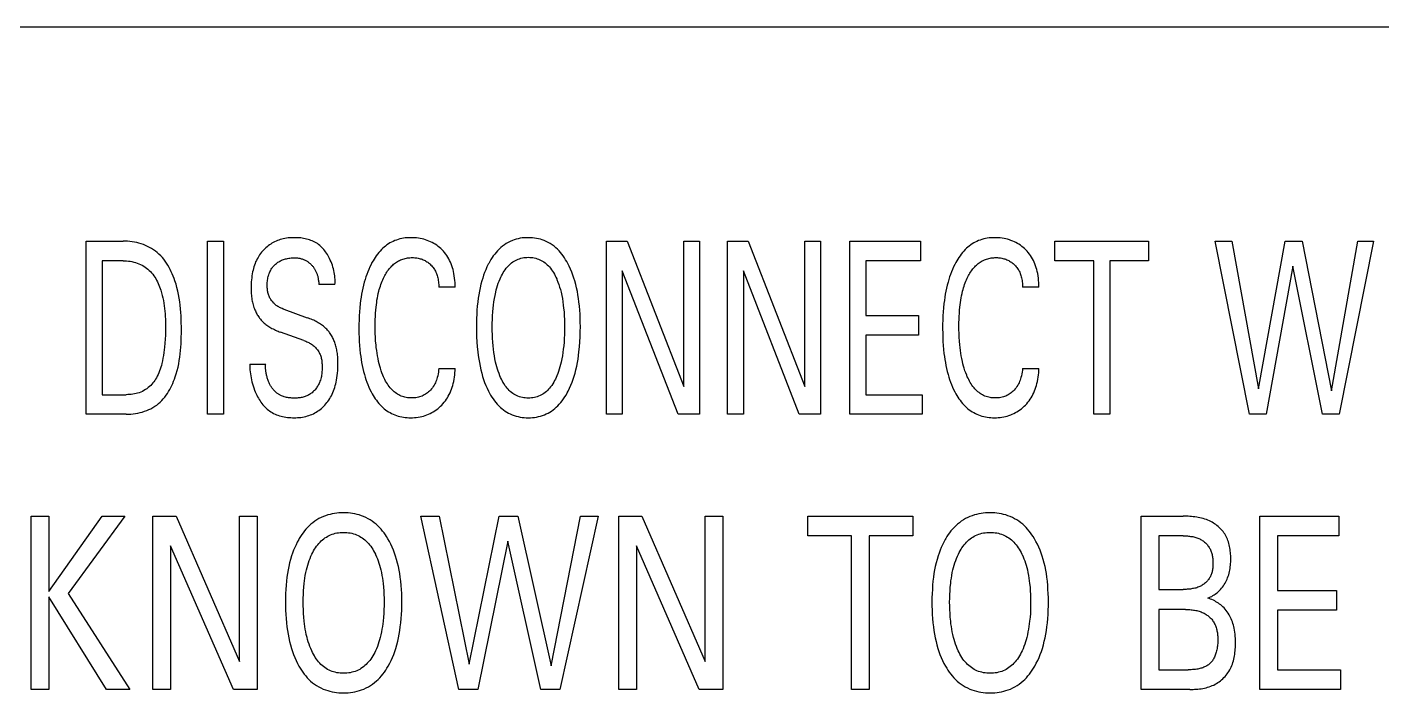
# Model space of a CAD drawing. Extents: x 0 to 420, y 0 to 297.
# Drawn here: x 161.81 to 175.11, y 223.99 to 230.53 of the extents above; entities that cross this region are included whole.
import ezdxf

# ---------------------------------------------------------------- set-up
doc = ezdxf.new("R2010")
doc.units = 0
doc.header["$LTSCALE"] = 23.1
doc.layers.add('10000_FRONT', color=7, linetype='CONTINUOUS')

msp = doc.modelspace()

# ---------------------------------------------------------------- linework, layer by layer
at = {"layer": '10000_FRONT', "color": 7, "linetype": 'CONTINUOUS'}
for p, q in [((194.189, 230.526), (89.189, 230.526)), ((162.388, 226.726), (162.388, 228.426)), ((162.388, 228.426), (162.749, 228.426)), ((163.578, 226.726), (163.578, 228.426)), ((163.578, 228.426), (163.734, 228.426)), ((163.734, 228.426), (163.734, 226.726)), ((167.495, 226.726), (167.495, 228.426)), ((167.495, 228.426), (167.697, 228.426)), ((167.697, 228.426), (168.253, 227)), ((168.253, 227), (168.253, 228.426)), ((168.253, 228.426), (168.408, 228.426)), ((168.408, 228.426), (168.408, 226.726)), ((168.684, 226.726), (168.684, 228.426)), ((168.684, 228.426), (168.886, 228.426)), ((168.886, 228.426), (169.442, 227)), ((169.442, 227), (169.442, 228.426)), ((169.442, 228.426), (169.597, 228.426)), ((169.597, 228.426), (169.597, 226.726)), ((169.885, 226.726), (169.885, 228.426)), ((169.885, 228.426), (170.579, 228.426)), ((170.579, 228.426), (170.579, 228.233)), ((171.898, 228.233), (171.898, 228.426)), ((171.898, 228.426), (172.817, 228.426)), ((172.817, 228.426), (172.817, 228.233)), ((173.806, 226.726), (173.471, 228.426)), ((173.471, 228.426), (173.634, 228.426)), ((173.634, 228.426), (173.897, 226.975)), ((173.897, 226.975), (174.158, 228.426)), ((174.158, 228.426), (174.323, 228.426)), ((174.323, 228.426), (174.614, 226.956)), ((174.614, 226.956), (174.872, 228.426)), ((175.026, 228.426), (174.689, 226.726)), ((174.872, 228.426), (175.026, 228.426)), ((162.544, 228.233), (162.544, 226.918)), ((162.749, 228.233), (162.544, 228.233)), ((170.04, 228.233), (170.04, 227.697)), ((170.579, 228.233), (170.04, 228.233)), ((172.279, 228.233), (171.898, 228.233)), ((172.279, 226.726), (172.279, 228.233)), ((172.435, 228.233), (172.435, 226.726)), ((172.817, 228.233), (172.435, 228.233)), ((167.65, 228.135), (167.65, 226.726)), ((168.199, 226.726), (167.65, 228.135)), ((168.839, 228.135), (168.839, 226.726)), ((169.388, 226.726), (168.839, 228.135)), ((174.233, 228.181), (173.97, 226.726)), ((174.524, 226.726), (174.233, 228.181)), ((164.829, 228), (164.671, 228)), ((166.009, 227.975), (165.849, 227.975)), ((171.739, 227.975), (171.58, 227.975)), ((164.329, 227.756), (164.558, 227.674)), ((170.04, 227.697), (170.558, 227.697)), ((170.558, 227.697), (170.558, 227.504)), ((164.524, 227.45), (164.295, 227.532)), ((170.04, 227.504), (170.04, 226.918)), ((170.558, 227.504), (170.04, 227.504)), ((163.993, 227.218), (164.15, 227.218)), ((165.849, 227.176), (166.009, 227.176)), ((171.58, 227.176), (171.739, 227.176)), ((162.544, 226.918), (162.78, 226.918)), ((170.04, 226.918), (170.593, 226.918)), ((170.593, 226.918), (170.593, 226.726)), ((162.779, 226.726), (162.388, 226.726)), ((163.734, 226.726), (163.578, 226.726)), ((167.65, 226.726), (167.495, 226.726)), ((168.408, 226.726), (168.199, 226.726)), ((168.839, 226.726), (168.684, 226.726)), ((169.597, 226.726), (169.388, 226.726)), ((170.593, 226.726), (169.885, 226.726)), ((172.435, 226.726), (172.279, 226.726)), ((173.97, 226.726), (173.806, 226.726)), ((174.689, 226.726), (174.524, 226.726)), ((161.847, 224.026), (161.847, 225.726)), ((161.847, 225.726), (162.022, 225.726)), ((162.022, 224.987), (162.543, 225.726)), ((162.022, 225.726), (162.022, 224.987)), ((162.766, 225.726), (162.211, 224.968)), ((162.543, 225.726), (162.766, 225.726)), ((163.043, 224.026), (163.043, 225.726)), ((163.043, 225.726), (163.27, 225.726)), ((163.27, 225.726), (163.892, 224.3)), ((163.892, 224.3), (163.892, 225.726)), ((163.892, 225.726), (164.066, 225.726)), ((164.066, 225.726), (164.066, 224.026)), ((166.047, 224.026), (165.671, 225.726)), ((165.671, 225.726), (165.854, 225.726)), ((165.854, 225.726), (166.148, 224.275)), ((166.148, 224.275), (166.44, 225.726)), ((166.44, 225.726), (166.626, 225.726)), ((166.626, 225.726), (166.951, 224.256)), ((166.951, 224.256), (167.24, 225.726)), ((167.413, 225.726), (167.036, 224.026)), ((167.24, 225.726), (167.413, 225.726)), ((167.615, 224.026), (167.615, 225.726)), ((167.615, 225.726), (167.842, 225.726)), ((167.842, 225.726), (168.464, 224.3)), ((168.464, 224.3), (168.464, 225.726)), ((168.464, 225.726), (168.638, 225.726)), ((168.638, 225.726), (168.638, 224.026)), ((169.473, 225.533), (169.473, 225.726)), ((169.473, 225.726), (170.502, 225.726)), ((170.502, 225.726), (170.502, 225.533)), ((172.743, 224.026), (172.743, 225.726)), ((172.743, 225.726), (173.156, 225.726)), ((173.908, 224.026), (173.908, 225.726)), ((173.908, 225.726), (174.685, 225.726)), ((174.685, 225.726), (174.685, 225.533)), ((166.525, 225.481), (166.231, 224.026)), ((166.851, 224.026), (166.525, 225.481)), ((169.9, 225.533), (169.473, 225.533)), ((169.9, 224.026), (169.9, 225.533)), ((170.075, 225.533), (170.075, 224.026)), ((170.502, 225.533), (170.075, 225.533)), ((172.917, 225.533), (172.917, 225.007)), ((173.156, 225.533), (172.917, 225.533)), ((174.082, 225.533), (174.082, 224.997)), ((174.685, 225.533), (174.082, 225.533)), ((163.216, 225.435), (163.216, 224.026)), ((163.832, 224.026), (163.216, 225.435)), ((167.789, 225.435), (167.789, 224.026)), ((168.404, 224.026), (167.789, 225.435)), ((162.022, 224.934), (162.022, 224.026)), ((162.585, 224.026), (162.022, 224.934)), ((162.211, 224.968), (162.815, 224.026)), ((172.917, 225.007), (173.156, 225.007)), ((174.082, 224.997), (174.661, 224.997)), ((174.661, 224.997), (174.661, 224.804)), ((172.917, 224.81), (172.917, 224.218)), ((173.178, 224.81), (172.917, 224.81)), ((174.082, 224.804), (174.082, 224.218)), ((174.661, 224.804), (174.082, 224.804)), ((172.917, 224.218), (173.206, 224.218)), ((174.082, 224.218), (174.701, 224.218)), ((174.701, 224.218), (174.701, 224.026)), ((162.022, 224.026), (161.847, 224.026)), ((162.815, 224.026), (162.585, 224.026)), ((163.216, 224.026), (163.043, 224.026)), ((164.066, 224.026), (163.832, 224.026)), ((166.231, 224.026), (166.047, 224.026)), ((167.036, 224.026), (166.851, 224.026)), ((167.789, 224.026), (167.615, 224.026)), ((168.638, 224.026), (168.404, 224.026)), ((170.075, 224.026), (169.9, 224.026)), ((173.221, 224.026), (172.743, 224.026)), ((174.701, 224.026), (173.908, 224.026))]:
    msp.add_line(p, q, dxfattribs=at)
for points in [[(162.779, 226.726), (162.802, 226.726), (162.825, 226.727), (162.847, 226.73), (162.87, 226.733), (162.893, 226.737), (162.916, 226.742), (162.938, 226.748), (162.96, 226.755), (162.981, 226.763), (163.003, 226.772), (163.023, 226.781), (163.043, 226.792), (163.062, 226.804), (163.081, 226.817), (163.098, 226.831), (163.114, 226.845), (163.13, 226.861), (163.144, 226.877), (163.159, 226.894), (163.172, 226.912), (163.184, 226.93), (163.196, 226.949), (163.208, 226.969), (163.218, 226.988), (163.228, 227.009), (163.237, 227.029), (163.246, 227.05), (163.254, 227.071), (163.261, 227.092), (163.272, 227.124), (163.281, 227.157), (163.289, 227.189), (163.296, 227.221), (163.301, 227.254), (163.306, 227.287), (163.311, 227.319), (163.314, 227.352), (163.317, 227.385), (163.319, 227.418), (163.32, 227.451), (163.321, 227.485), (163.322, 227.518), (163.322, 227.551), (163.322, 227.586), (163.321, 227.621), (163.32, 227.656), (163.319, 227.691), (163.316, 227.726), (163.314, 227.761), (163.31, 227.796), (163.306, 227.831), (163.3, 227.865), (163.294, 227.9), (163.287, 227.934), (163.278, 227.969), (163.269, 228.003), (163.258, 228.037), (163.25, 228.059), (163.242, 228.082), (163.232, 228.104), (163.223, 228.125), (163.212, 228.147), (163.201, 228.168), (163.189, 228.188), (163.177, 228.209), (163.163, 228.228), (163.149, 228.247), (163.135, 228.265), (163.119, 228.282), (163.102, 228.298), (163.085, 228.314), (163.067, 228.328), (163.049, 228.341), (163.03, 228.353), (163.01, 228.364), (162.99, 228.374), (162.97, 228.383), (162.949, 228.391), (162.927, 228.399), (162.905, 228.405), (162.883, 228.411), (162.861, 228.415), (162.838, 228.419), (162.816, 228.422), (162.793, 228.424), (162.771, 228.425), (162.749, 228.426)], [(164.829, 228), (164.83, 228.016), (164.83, 228.033), (164.83, 228.05), (164.828, 228.067), (164.827, 228.084), (164.824, 228.101), (164.821, 228.118), (164.818, 228.136), (164.814, 228.153), (164.809, 228.171), (164.804, 228.188), (164.798, 228.205), (164.791, 228.222), (164.784, 228.239), (164.777, 228.255), (164.77, 228.269), (164.763, 228.282), (164.755, 228.295), (164.747, 228.307), (164.738, 228.319), (164.73, 228.331), (164.72, 228.342), (164.711, 228.353), (164.701, 228.364), (164.69, 228.374), (164.68, 228.383), (164.668, 228.392), (164.657, 228.401), (164.645, 228.408), (164.632, 228.415), (164.619, 228.422), (164.606, 228.428), (164.593, 228.433), (164.579, 228.438), (164.565, 228.442), (164.551, 228.446), (164.537, 228.449), (164.522, 228.452), (164.508, 228.454), (164.493, 228.456), (164.478, 228.458), (164.463, 228.458), (164.449, 228.459), (164.434, 228.459), (164.418, 228.459), (164.401, 228.458), (164.385, 228.457), (164.369, 228.456), (164.353, 228.453), (164.337, 228.451), (164.322, 228.447), (164.307, 228.444), (164.293, 228.44), (164.279, 228.435), (164.265, 228.43), (164.251, 228.424), (164.237, 228.418), (164.224, 228.411), (164.211, 228.404), (164.199, 228.396), (164.186, 228.388), (164.175, 228.379), (164.163, 228.37), (164.152, 228.361), (164.141, 228.351), (164.13, 228.34), (164.119, 228.328), (164.109, 228.316), (164.1, 228.304), (164.09, 228.291), (164.082, 228.278), (164.074, 228.265), (164.066, 228.251), (164.058, 228.236), (164.051, 228.221), (164.045, 228.205), (164.039, 228.189), (164.034, 228.173), (164.029, 228.157), (164.025, 228.14), (164.021, 228.124), (164.017, 228.105), (164.014, 228.085), (164.012, 228.066), (164.01, 228.047), (164.008, 228.027), (164.007, 228.008), (164.006, 227.988), (164.006, 227.969)], [(166.009, 227.975), (166.008, 227.997), (166.008, 228.018), (166.006, 228.04), (166.004, 228.062), (166.001, 228.084), (165.997, 228.106), (165.993, 228.127), (165.989, 228.146), (165.983, 228.164), (165.977, 228.183), (165.971, 228.201), (165.963, 228.219), (165.955, 228.236), (165.946, 228.253), (165.937, 228.268), (165.927, 228.284), (165.917, 228.298), (165.906, 228.313), (165.894, 228.326), (165.881, 228.339), (165.868, 228.352), (165.855, 228.364), (165.842, 228.374), (165.828, 228.385), (165.813, 228.394), (165.799, 228.403), (165.783, 228.412), (165.768, 228.419), (165.752, 228.426), (165.736, 228.433), (165.719, 228.438), (165.702, 228.443), (165.685, 228.447), (165.667, 228.451), (165.648, 228.454), (165.63, 228.457), (165.611, 228.458), (165.592, 228.459), (165.574, 228.459), (165.556, 228.459), (165.538, 228.458), (165.52, 228.456), (165.502, 228.454), (165.485, 228.45), (165.467, 228.447), (165.45, 228.442), (165.433, 228.436), (165.416, 228.43), (165.4, 228.423), (165.385, 228.415), (165.369, 228.407), (165.354, 228.398), (165.34, 228.388), (165.326, 228.377), (165.312, 228.366), (165.299, 228.355), (165.286, 228.343), (165.273, 228.328), (165.259, 228.313), (165.247, 228.298), (165.235, 228.282), (165.224, 228.265), (165.213, 228.249), (165.203, 228.232), (165.193, 228.214), (165.184, 228.197), (165.172, 228.173), (165.161, 228.148), (165.151, 228.124), (165.142, 228.099), (165.133, 228.074), (165.125, 228.048), (165.117, 228.023), (165.11, 227.993), (165.103, 227.964), (165.096, 227.934), (165.091, 227.904), (165.086, 227.874), (165.081, 227.844), (165.078, 227.813), (165.073, 227.772), (165.07, 227.732), (165.067, 227.691), (165.066, 227.65), (165.065, 227.609), (165.064, 227.568), (165.065, 227.519)], [(167.119, 226.954), (167.133, 226.982), (167.145, 227.011), (167.157, 227.04), (167.167, 227.069), (167.177, 227.099), (167.186, 227.128), (167.195, 227.163), (167.203, 227.198), (167.21, 227.233), (167.216, 227.268), (167.221, 227.303), (167.225, 227.339), (167.231, 227.388), (167.234, 227.437), (167.237, 227.487), (167.238, 227.536), (167.239, 227.586), (167.238, 227.626), (167.237, 227.667), (167.236, 227.707), (167.233, 227.747), (167.23, 227.787), (167.225, 227.828), (167.221, 227.862), (167.215, 227.897), (167.209, 227.932), (167.202, 227.966), (167.193, 228), (167.184, 228.034), (167.175, 228.063), (167.165, 228.092), (167.155, 228.121), (167.143, 228.15), (167.13, 228.178), (167.116, 228.205), (167.106, 228.224), (167.094, 228.243), (167.083, 228.262), (167.07, 228.28), (167.057, 228.297), (167.043, 228.314), (167.029, 228.331), (167.013, 228.346), (166.997, 228.361), (166.98, 228.376), (166.962, 228.389), (166.943, 228.401), (166.924, 228.412), (166.904, 228.422), (166.884, 228.431), (166.865, 228.438), (166.846, 228.444), (166.827, 228.449), (166.807, 228.452), (166.788, 228.455), (166.768, 228.458), (166.748, 228.459), (166.728, 228.459), (166.708, 228.459), (166.688, 228.458), (166.668, 228.456), (166.648, 228.453), (166.628, 228.449), (166.609, 228.444), (166.59, 228.438), (166.571, 228.431), (166.551, 228.422), (166.531, 228.412), (166.511, 228.401), (166.493, 228.389), (166.475, 228.376), (166.458, 228.362), (166.441, 228.347), (166.426, 228.331), (166.411, 228.315), (166.398, 228.298), (166.384, 228.281), (166.372, 228.263), (166.36, 228.244), (166.349, 228.225), (166.339, 228.206), (166.335, 228.198)], [(171.739, 227.975), (171.739, 227.997), (171.738, 228.018), (171.737, 228.04), (171.735, 228.062), (171.732, 228.084), (171.728, 228.106), (171.724, 228.127), (171.719, 228.146), (171.714, 228.164), (171.708, 228.183), (171.701, 228.201), (171.694, 228.219), (171.686, 228.236), (171.677, 228.253), (171.668, 228.268), (171.658, 228.284), (171.647, 228.298), (171.636, 228.313), (171.624, 228.326), (171.612, 228.339), (171.599, 228.352), (171.586, 228.364), (171.572, 228.374), (171.559, 228.385), (171.544, 228.394), (171.529, 228.403), (171.514, 228.412), (171.499, 228.419), (171.483, 228.426), (171.466, 228.433), (171.45, 228.438), (171.433, 228.443), (171.416, 228.447), (171.398, 228.451), (171.379, 228.454), (171.361, 228.457), (171.342, 228.458), (171.323, 228.459), (171.304, 228.459), (171.286, 228.459), (171.269, 228.458), (171.251, 228.456), (171.233, 228.454), (171.215, 228.45), (171.198, 228.447), (171.181, 228.442), (171.164, 228.436), (171.147, 228.43), (171.131, 228.423), (171.115, 228.415), (171.1, 228.407), (171.085, 228.398), (171.071, 228.388), (171.056, 228.377), (171.043, 228.366), (171.03, 228.355), (171.017, 228.343), (171.003, 228.328), (170.99, 228.313), (170.978, 228.298), (170.966, 228.282), (170.954, 228.265), (170.944, 228.249), (170.933, 228.232), (170.924, 228.214), (170.914, 228.197), (170.903, 228.173), (170.892, 228.148), (170.882, 228.124), (170.872, 228.099), (170.864, 228.074), (170.856, 228.048), (170.848, 228.023), (170.84, 227.993), (170.833, 227.964), (170.827, 227.934), (170.821, 227.904), (170.816, 227.874), (170.812, 227.844), (170.808, 227.813), (170.804, 227.772), (170.801, 227.732), (170.798, 227.691), (170.796, 227.65), (170.795, 227.609), (170.795, 227.568), (170.796, 227.519)], [(162.749, 228.233), (162.766, 228.232), (162.784, 228.231), (162.801, 228.23), (162.819, 228.227), (162.836, 228.224), (162.854, 228.22), (162.871, 228.215), (162.888, 228.21), (162.904, 228.203), (162.921, 228.196), (162.936, 228.189), (162.952, 228.18), (162.966, 228.171), (162.98, 228.161), (162.994, 228.15), (163.006, 228.138), (163.018, 228.126), (163.03, 228.113), (163.041, 228.1), (163.051, 228.086), (163.061, 228.071), (163.07, 228.057), (163.078, 228.041), (163.086, 228.026), (163.094, 228.01), (163.101, 227.994), (163.108, 227.977), (163.114, 227.961), (163.12, 227.944), (163.127, 227.919), (163.134, 227.893), (163.141, 227.868), (163.146, 227.842), (163.15, 227.817), (163.154, 227.791), (163.157, 227.765), (163.16, 227.739), (163.162, 227.713), (163.164, 227.687), (163.165, 227.661), (163.165, 227.635), (163.166, 227.609), (163.166, 227.583), (163.166, 227.544), (163.165, 227.504), (163.163, 227.464), (163.16, 227.425), (163.157, 227.385), (163.154, 227.358), (163.15, 227.331), (163.146, 227.304), (163.141, 227.277), (163.136, 227.25), (163.13, 227.224), (163.125, 227.205), (163.12, 227.187), (163.114, 227.169), (163.107, 227.151), (163.1, 227.133), (163.093, 227.116), (163.084, 227.099), (163.077, 227.085), (163.069, 227.072), (163.06, 227.058), (163.051, 227.045), (163.042, 227.033), (163.031, 227.021), (163.021, 227.01), (163.009, 226.999), (162.996, 226.988), (162.983, 226.977), (162.969, 226.968), (162.954, 226.959), (162.939, 226.951), (162.924, 226.944), (162.908, 226.938), (162.892, 226.933), (162.877, 226.929), (162.861, 226.926), (162.845, 226.923), (162.829, 226.921), (162.813, 226.919), (162.796, 226.919), (162.78, 226.918)], [(164.329, 227.756), (164.32, 227.759), (164.311, 227.763), (164.302, 227.766), (164.294, 227.771), (164.285, 227.775), (164.277, 227.78), (164.268, 227.785), (164.26, 227.79), (164.252, 227.795), (164.245, 227.801), (164.238, 227.807), (164.231, 227.814), (164.224, 227.821), (164.218, 227.828), (164.211, 227.835), (164.206, 227.843), (164.2, 227.851), (164.195, 227.859), (164.191, 227.867), (164.186, 227.876), (164.183, 227.884), (164.179, 227.893), (164.176, 227.902), (164.174, 227.911), (164.171, 227.92), (164.17, 227.929), (164.168, 227.939), (164.167, 227.948), (164.166, 227.957), (164.165, 227.967), (164.165, 227.976), (164.164, 227.986), (164.164, 227.997), (164.165, 228.009), (164.165, 228.02), (164.166, 228.032), (164.168, 228.043), (164.17, 228.055), (164.172, 228.066), (164.174, 228.077), (164.177, 228.087), (164.18, 228.096), (164.183, 228.106), (164.186, 228.115), (164.19, 228.124), (164.195, 228.133), (164.199, 228.142), (164.204, 228.151), (164.209, 228.159), (164.215, 228.166), (164.221, 228.174), (164.227, 228.181), (164.233, 228.187), (164.24, 228.194), (164.247, 228.2), (164.254, 228.206), (164.262, 228.212), (164.27, 228.218), (164.279, 228.223), (164.287, 228.228), (164.296, 228.233), (164.305, 228.237), (164.315, 228.241), (164.325, 228.245), (164.335, 228.248), (164.345, 228.251), (164.355, 228.253), (164.365, 228.256), (164.377, 228.258), (164.388, 228.259), (164.399, 228.26), (164.411, 228.261), (164.422, 228.262), (164.434, 228.262), (164.444, 228.261), (164.454, 228.261), (164.463, 228.26), (164.473, 228.259), (164.483, 228.257), (164.492, 228.255), (164.499, 228.253), (164.507, 228.251), (164.514, 228.248)], [(164.514, 228.248), (164.52, 228.246), (164.526, 228.243), (164.532, 228.241), (164.538, 228.238), (164.544, 228.234), (164.55, 228.231), (164.555, 228.228), (164.561, 228.224), (164.566, 228.221), (164.571, 228.217), (164.576, 228.213), (164.581, 228.209), (164.586, 228.205), (164.591, 228.2), (164.595, 228.195), (164.6, 228.19), (164.605, 228.185), (164.609, 228.18), (164.614, 228.175), (164.618, 228.169), (164.622, 228.164), (164.626, 228.158), (164.629, 228.152), (164.633, 228.146), (164.636, 228.14), (164.64, 228.134), (164.643, 228.127), (164.646, 228.121), (164.649, 228.114), (164.651, 228.107), (164.654, 228.101), (164.656, 228.094), (164.658, 228.087), (164.66, 228.08), (164.662, 228.072), (164.663, 228.064), (164.665, 228.056), (164.666, 228.048), (164.668, 228.04), (164.669, 228.032), (164.67, 228.024), (164.67, 228.016), (164.671, 228.008), (164.671, 228)], [(165.233, 227.778), (165.236, 227.8), (165.239, 227.823), (165.242, 227.845), (165.246, 227.868), (165.251, 227.89), (165.255, 227.912), (165.261, 227.934), (165.265, 227.95), (165.27, 227.967), (165.275, 227.983), (165.281, 227.999), (165.286, 228.016), (165.293, 228.031), (165.299, 228.047), (165.306, 228.063), (165.312, 228.075), (165.318, 228.087), (165.325, 228.099), (165.332, 228.11), (165.339, 228.121), (165.346, 228.133), (165.354, 228.143), (165.362, 228.154), (165.371, 228.164), (165.38, 228.174), (165.388, 228.182), (165.397, 228.19), (165.405, 228.198), (165.414, 228.205), (165.424, 228.212), (165.433, 228.219), (165.443, 228.225), (165.453, 228.231), (165.464, 228.236), (165.474, 228.241), (165.485, 228.245), (165.496, 228.249), (165.508, 228.252), (165.519, 228.255), (165.531, 228.258), (165.543, 228.26), (165.554, 228.261), (165.566, 228.262), (165.578, 228.263), (165.59, 228.263), (165.601, 228.263), (165.612, 228.262), (165.623, 228.261), (165.634, 228.26), (165.645, 228.258), (165.655, 228.256), (165.665, 228.253), (165.675, 228.25), (165.685, 228.247), (165.695, 228.243), (165.704, 228.239), (165.714, 228.234), (165.723, 228.229), (165.731, 228.223), (165.74, 228.218), (165.748, 228.211), (165.756, 228.205), (165.764, 228.198), (165.772, 228.19), (165.779, 228.182), (165.787, 228.174), (165.793, 228.166), (165.8, 228.157), (165.806, 228.148), (165.811, 228.139), (165.817, 228.129), (165.821, 228.119), (165.826, 228.108), (165.83, 228.097), (165.834, 228.087), (165.837, 228.076), (165.839, 228.065), (165.842, 228.052), (165.844, 228.039), (165.846, 228.026), (165.847, 228.013), (165.848, 228), (165.849, 227.988), (165.849, 227.975)], [(166.449, 227.104), (166.44, 227.126), (166.432, 227.148), (166.425, 227.17), (166.418, 227.192), (166.412, 227.215), (166.407, 227.237), (166.4, 227.269), (166.394, 227.301), (166.389, 227.333), (166.385, 227.365), (166.382, 227.397), (166.379, 227.434), (166.376, 227.472), (166.375, 227.509), (166.374, 227.546), (166.374, 227.583), (166.374, 227.62), (166.375, 227.657), (166.376, 227.693), (166.379, 227.73), (166.382, 227.766), (166.386, 227.798), (166.39, 227.83), (166.395, 227.861), (166.401, 227.892), (166.408, 227.923), (166.413, 227.946), (166.419, 227.968), (166.426, 227.99), (166.433, 228.012), (166.441, 228.033), (166.45, 228.054), (166.457, 228.07), (166.465, 228.086), (166.473, 228.101), (166.481, 228.116), (166.49, 228.131), (166.5, 228.145), (166.51, 228.159), (166.522, 228.172), (166.532, 228.183), (166.542, 228.193), (166.553, 228.203), (166.564, 228.213), (166.576, 228.221), (166.588, 228.229), (166.601, 228.236), (166.614, 228.243), (166.628, 228.249), (166.641, 228.253), (166.655, 228.258), (166.67, 228.261), (166.684, 228.263), (166.698, 228.265), (166.713, 228.266), (166.728, 228.267), (166.743, 228.266), (166.757, 228.265), (166.772, 228.263), (166.786, 228.261), (166.801, 228.258), (166.815, 228.253), (166.829, 228.249), (166.842, 228.243), (166.855, 228.236), (166.868, 228.229), (166.88, 228.221), (166.892, 228.213), (166.903, 228.203), (166.914, 228.193), (166.925, 228.183), (166.935, 228.172), (166.946, 228.159), (166.956, 228.145), (166.966, 228.131), (166.975, 228.116), (166.984, 228.101), (166.992, 228.086), (166.999, 228.07), (167.006, 228.054), (167.009, 228.048)], [(170.964, 227.778), (170.967, 227.8), (170.97, 227.823), (170.973, 227.845), (170.977, 227.868), (170.981, 227.89), (170.986, 227.912), (170.991, 227.934), (170.996, 227.95), (171.001, 227.967), (171.006, 227.983), (171.011, 227.999), (171.017, 228.016), (171.023, 228.031), (171.03, 228.047), (171.037, 228.063), (171.043, 228.075), (171.049, 228.087), (171.056, 228.099), (171.062, 228.11), (171.07, 228.121), (171.077, 228.133), (171.085, 228.143), (171.093, 228.154), (171.102, 228.164), (171.111, 228.174), (171.119, 228.182), (171.127, 228.19), (171.136, 228.198), (171.145, 228.205), (171.155, 228.212), (171.164, 228.219), (171.174, 228.225), (171.184, 228.231), (171.194, 228.236), (171.205, 228.241), (171.216, 228.245), (171.227, 228.249), (171.239, 228.252), (171.25, 228.255), (171.262, 228.258), (171.273, 228.26), (171.285, 228.261), (171.297, 228.262), (171.309, 228.263), (171.32, 228.263), (171.332, 228.263), (171.343, 228.262), (171.354, 228.261), (171.364, 228.26), (171.375, 228.258), (171.386, 228.256), (171.396, 228.253), (171.406, 228.25), (171.416, 228.247), (171.426, 228.243), (171.435, 228.239), (171.444, 228.234), (171.453, 228.229), (171.462, 228.223), (171.471, 228.218), (171.479, 228.211), (171.487, 228.205), (171.495, 228.198), (171.503, 228.19), (171.51, 228.182), (171.517, 228.174), (171.524, 228.166), (171.53, 228.157), (171.536, 228.148), (171.542, 228.139), (171.547, 228.129), (171.552, 228.119), (171.557, 228.108), (171.561, 228.097), (171.564, 228.087), (171.567, 228.076), (171.57, 228.065), (171.573, 228.052), (171.575, 228.039), (171.577, 228.026), (171.578, 228.013), (171.579, 228), (171.579, 227.988), (171.58, 227.975)], [(166.335, 228.198), (166.322, 228.172), (166.31, 228.145), (166.299, 228.118), (166.289, 228.091), (166.28, 228.063), (166.272, 228.036), (166.262, 228.002), (166.254, 227.967), (166.247, 227.933), (166.241, 227.898), (166.236, 227.864), (166.231, 227.829), (166.227, 227.788), (166.223, 227.748), (166.221, 227.707), (166.219, 227.667), (166.218, 227.626), (166.218, 227.586), (166.218, 227.536), (166.22, 227.487), (166.222, 227.437), (166.226, 227.388), (166.231, 227.339), (166.235, 227.303), (166.241, 227.268), (166.247, 227.233), (166.254, 227.198), (166.262, 227.163), (166.27, 227.128), (166.279, 227.098), (166.289, 227.068), (166.299, 227.039), (166.31, 227.01), (166.323, 226.981), (166.336, 226.953), (166.347, 226.934), (166.358, 226.914), (166.369, 226.895), (166.382, 226.876), (166.395, 226.858), (166.409, 226.841), (166.423, 226.824), (166.439, 226.808), (166.453, 226.794), (166.468, 226.782), (166.484, 226.769), (166.5, 226.758), (166.516, 226.747), (166.534, 226.738), (166.551, 226.729), (166.569, 226.721), (166.588, 226.714), (166.607, 226.708), (166.627, 226.703), (166.647, 226.699), (166.667, 226.696), (166.687, 226.693), (166.707, 226.692), (166.728, 226.692), (166.748, 226.692), (166.768, 226.694), (166.789, 226.696), (166.809, 226.699), (166.828, 226.703), (166.848, 226.708), (166.867, 226.714), (166.886, 226.721), (166.904, 226.729), (166.922, 226.738), (166.939, 226.748), (166.956, 226.758), (166.972, 226.77), (166.987, 226.782), (167.002, 226.795), (167.017, 226.809), (167.032, 226.825), (167.047, 226.842), (167.061, 226.859), (167.074, 226.877), (167.086, 226.896), (167.098, 226.915), (167.109, 226.935), (167.119, 226.954)], [(164.006, 227.969), (164.006, 227.954), (164.007, 227.939), (164.007, 227.924), (164.008, 227.909), (164.01, 227.895), (164.011, 227.88), (164.013, 227.865), (164.015, 227.85), (164.018, 227.837), (164.02, 227.825), (164.023, 227.812), (164.027, 227.799), (164.03, 227.787), (164.034, 227.774), (164.039, 227.762), (164.043, 227.75), (164.048, 227.74), (164.052, 227.731), (164.057, 227.721), (164.061, 227.712), (164.067, 227.703), (164.072, 227.694), (164.078, 227.685), (164.084, 227.676), (164.09, 227.668), (164.097, 227.659), (164.104, 227.651), (164.111, 227.643), (164.119, 227.636), (164.127, 227.628), (164.135, 227.621), (164.143, 227.614), (164.152, 227.607), (164.162, 227.6), (164.171, 227.593), (164.181, 227.587), (164.191, 227.58), (164.201, 227.574), (164.211, 227.569), (164.223, 227.563), (164.235, 227.557), (164.247, 227.551), (164.259, 227.546), (164.271, 227.541), (164.283, 227.536), (164.295, 227.532)], [(167.009, 228.048), (167.019, 228.024), (167.027, 227.999), (167.035, 227.974), (167.042, 227.949), (167.049, 227.923), (167.056, 227.892), (167.062, 227.861), (167.067, 227.83), (167.071, 227.798), (167.074, 227.766), (167.078, 227.73), (167.08, 227.693), (167.082, 227.657), (167.083, 227.62), (167.083, 227.583), (167.083, 227.546), (167.082, 227.509), (167.08, 227.471), (167.078, 227.434), (167.075, 227.397), (167.071, 227.365), (167.067, 227.332), (167.062, 227.3), (167.056, 227.269), (167.05, 227.237), (167.044, 227.214), (167.038, 227.192), (167.032, 227.17), (167.024, 227.147), (167.017, 227.126), (167.008, 227.104), (167.001, 227.088), (166.993, 227.071), (166.985, 227.056), (166.977, 227.04), (166.968, 227.025), (166.958, 227.01), (166.947, 226.996), (166.936, 226.982), (166.926, 226.971), (166.916, 226.96), (166.905, 226.95), (166.893, 226.94), (166.881, 226.931), (166.869, 226.923), (166.856, 226.916), (166.843, 226.909), (166.829, 226.903), (166.816, 226.898), (166.801, 226.894), (166.787, 226.89), (166.772, 226.888), (166.758, 226.886), (166.743, 226.885), (166.728, 226.885), (166.713, 226.885), (166.698, 226.886), (166.683, 226.888), (166.669, 226.89), (166.654, 226.894), (166.64, 226.898), (166.626, 226.903), (166.613, 226.909), (166.6, 226.916), (166.587, 226.923), (166.574, 226.931), (166.563, 226.94), (166.551, 226.95), (166.54, 226.96), (166.53, 226.971), (166.52, 226.982), (166.509, 226.996), (166.498, 227.01), (166.489, 227.025), (166.479, 227.04), (166.471, 227.056), (166.463, 227.071), (166.456, 227.088), (166.449, 227.104)], [(165.849, 227.176), (165.847, 227.158), (165.845, 227.14), (165.842, 227.122), (165.838, 227.104), (165.833, 227.086), (165.829, 227.073), (165.825, 227.06), (165.82, 227.048), (165.815, 227.036), (165.809, 227.024), (165.803, 227.012), (165.795, 226.999), (165.786, 226.987), (165.777, 226.975), (165.767, 226.964), (165.757, 226.953), (165.748, 226.945), (165.738, 226.937), (165.728, 226.929), (165.717, 226.922), (165.706, 226.916), (165.695, 226.91), (165.684, 226.905), (165.672, 226.9), (165.66, 226.897), (165.648, 226.893), (165.635, 226.89), (165.622, 226.888), (165.609, 226.887), (165.596, 226.886), (165.583, 226.886), (165.569, 226.886), (165.556, 226.887), (165.543, 226.889), (165.53, 226.891), (165.517, 226.893), (165.504, 226.897), (165.491, 226.901), (165.479, 226.905), (165.466, 226.911), (165.455, 226.917), (165.443, 226.924), (165.432, 226.931), (165.421, 226.939), (165.41, 226.947), (165.4, 226.956), (165.39, 226.966), (165.381, 226.975), (165.372, 226.985), (165.362, 226.998), (165.353, 227.011), (165.344, 227.024), (165.335, 227.038), (165.327, 227.052), (165.32, 227.066), (165.313, 227.08), (165.306, 227.095), (165.3, 227.11), (165.291, 227.132), (165.283, 227.154), (165.276, 227.177), (165.269, 227.199), (165.263, 227.222), (165.258, 227.245), (165.252, 227.272), (165.247, 227.299), (165.243, 227.326), (165.239, 227.353), (165.235, 227.38), (165.233, 227.407), (165.229, 227.445), (165.227, 227.482), (165.225, 227.52), (165.224, 227.558), (165.224, 227.595), (165.224, 227.626), (165.225, 227.656), (165.226, 227.687), (165.228, 227.717), (165.23, 227.748), (165.233, 227.778)], [(171.58, 227.176), (171.578, 227.158), (171.575, 227.14), (171.572, 227.122), (171.569, 227.104), (171.564, 227.086), (171.56, 227.073), (171.556, 227.06), (171.551, 227.048), (171.546, 227.036), (171.54, 227.024), (171.533, 227.012), (171.525, 226.999), (171.517, 226.987), (171.508, 226.975), (171.498, 226.964), (171.488, 226.953), (171.478, 226.945), (171.469, 226.937), (171.458, 226.929), (171.448, 226.922), (171.437, 226.916), (171.426, 226.91), (171.414, 226.905), (171.403, 226.9), (171.391, 226.897), (171.379, 226.893), (171.366, 226.89), (171.353, 226.888), (171.34, 226.887), (171.327, 226.886), (171.313, 226.886), (171.3, 226.886), (171.287, 226.887), (171.273, 226.889), (171.26, 226.891), (171.247, 226.893), (171.234, 226.897), (171.222, 226.901), (171.209, 226.905), (171.197, 226.911), (171.185, 226.917), (171.174, 226.924), (171.162, 226.931), (171.152, 226.939), (171.141, 226.947), (171.131, 226.956), (171.121, 226.966), (171.112, 226.975), (171.103, 226.985), (171.093, 226.998), (171.083, 227.011), (171.074, 227.024), (171.066, 227.038), (171.058, 227.052), (171.051, 227.066), (171.044, 227.08), (171.037, 227.095), (171.031, 227.11), (171.022, 227.132), (171.014, 227.154), (171.007, 227.177), (171, 227.199), (170.994, 227.222), (170.989, 227.245), (170.983, 227.272), (170.978, 227.299), (170.973, 227.326), (170.969, 227.353), (170.966, 227.38), (170.963, 227.407), (170.96, 227.445), (170.958, 227.482), (170.956, 227.52), (170.955, 227.558), (170.955, 227.595), (170.955, 227.626), (170.956, 227.656), (170.957, 227.687), (170.959, 227.717), (170.961, 227.748), (170.964, 227.778)], [(164.859, 227.251), (164.858, 227.265), (164.858, 227.279), (164.857, 227.293), (164.855, 227.307), (164.854, 227.321), (164.852, 227.335), (164.849, 227.348), (164.847, 227.36), (164.845, 227.372), (164.842, 227.383), (164.839, 227.395), (164.836, 227.406), (164.832, 227.418), (164.828, 227.429), (164.824, 227.44), (164.82, 227.451), (164.815, 227.461), (164.811, 227.471), (164.806, 227.481), (164.801, 227.49), (164.795, 227.5), (164.789, 227.509), (164.783, 227.518), (164.777, 227.527), (164.771, 227.535), (164.764, 227.544), (164.756, 227.552), (164.749, 227.56), (164.741, 227.568), (164.733, 227.575), (164.725, 227.583), (164.716, 227.59), (164.707, 227.597), (164.697, 227.604), (164.687, 227.611), (164.677, 227.618), (164.666, 227.624), (164.656, 227.63), (164.645, 227.636), (164.633, 227.642), (164.621, 227.648), (164.609, 227.654), (164.596, 227.659), (164.584, 227.664), (164.571, 227.669), (164.558, 227.674)], [(164.524, 227.45), (164.534, 227.446), (164.544, 227.442), (164.553, 227.438), (164.563, 227.434), (164.572, 227.429), (164.581, 227.424), (164.59, 227.419), (164.599, 227.413), (164.608, 227.407), (164.616, 227.401), (164.624, 227.394), (164.631, 227.388), (164.639, 227.38), (164.646, 227.373), (164.652, 227.365), (164.658, 227.357), (164.664, 227.349), (164.67, 227.34), (164.675, 227.332), (164.679, 227.323), (164.684, 227.314), (164.687, 227.305), (164.69, 227.295), (164.693, 227.286), (164.695, 227.276), (164.697, 227.267), (164.699, 227.257), (164.7, 227.247), (164.702, 227.237), (164.702, 227.227), (164.703, 227.217), (164.704, 227.207), (164.704, 227.195), (164.704, 227.183), (164.704, 227.17), (164.703, 227.158), (164.702, 227.146), (164.701, 227.134), (164.7, 227.122), (164.698, 227.11), (164.696, 227.098), (164.693, 227.086), (164.69, 227.074), (164.686, 227.062), (164.682, 227.051), (164.678, 227.039), (164.673, 227.028), (164.668, 227.019), (164.663, 227.01), (164.658, 227.001), (164.653, 226.992), (164.647, 226.984), (164.641, 226.975), (164.634, 226.967), (164.627, 226.96), (164.62, 226.952), (164.613, 226.945), (164.605, 226.938), (164.597, 226.932), (164.589, 226.926), (164.58, 226.92), (164.572, 226.916), (164.563, 226.911), (164.554, 226.907), (164.545, 226.903), (164.536, 226.9), (164.527, 226.897), (164.517, 226.894), (164.507, 226.892), (164.498, 226.89), (164.488, 226.888), (164.478, 226.887), (164.468, 226.886), (164.457, 226.885), (164.447, 226.885), (164.437, 226.885), (164.427, 226.885), (164.416, 226.885), (164.405, 226.885), (164.395, 226.886), (164.384, 226.887), (164.373, 226.888), (164.363, 226.89), (164.353, 226.892), (164.343, 226.894), (164.332, 226.897), (164.323, 226.9), (164.313, 226.904), (164.303, 226.908)], [(165.065, 227.519), (165.066, 227.48), (165.068, 227.441), (165.07, 227.402), (165.074, 227.363), (165.078, 227.324), (165.082, 227.294), (165.086, 227.264), (165.091, 227.234), (165.097, 227.204), (165.103, 227.175), (165.11, 227.146), (165.118, 227.116), (165.125, 227.091), (165.133, 227.066), (165.142, 227.041), (165.152, 227.017), (165.162, 226.992), (165.173, 226.968), (165.185, 226.945), (165.194, 226.928), (165.204, 226.911), (165.214, 226.894), (165.224, 226.878), (165.236, 226.863), (165.248, 226.847), (165.26, 226.832), (165.273, 226.818), (165.287, 226.804), (165.299, 226.793), (165.313, 226.781), (165.326, 226.771), (165.34, 226.761), (165.355, 226.751), (165.37, 226.742), (165.385, 226.734), (165.4, 226.727), (165.416, 226.72), (165.433, 226.714), (165.45, 226.708), (165.467, 226.704), (165.485, 226.7), (165.502, 226.697), (165.52, 226.695), (165.538, 226.693), (165.556, 226.692), (165.574, 226.692), (165.592, 226.692), (165.61, 226.693), (165.628, 226.695), (165.647, 226.697), (165.665, 226.7), (165.682, 226.704), (165.699, 226.709), (165.716, 226.714), (165.732, 226.72), (165.748, 226.726), (165.764, 226.734), (165.779, 226.742), (165.794, 226.75), (165.809, 226.76), (165.824, 226.77), (165.838, 226.781), (165.851, 226.792), (165.864, 226.804), (165.877, 226.817), (165.889, 226.83), (165.901, 226.844), (165.913, 226.858), (165.923, 226.873), (165.933, 226.888), (165.942, 226.904), (165.951, 226.92), (165.96, 226.938), (165.967, 226.955), (165.974, 226.973), (165.98, 226.991), (165.986, 227.009), (165.99, 227.028), (165.995, 227.049), (165.999, 227.07), (166.002, 227.091), (166.005, 227.112), (166.007, 227.134), (166.008, 227.155), (166.009, 227.176)], [(170.796, 227.519), (170.797, 227.48), (170.798, 227.441), (170.801, 227.402), (170.804, 227.363), (170.808, 227.324), (170.812, 227.294), (170.817, 227.264), (170.822, 227.234), (170.827, 227.204), (170.834, 227.175), (170.841, 227.146), (170.848, 227.116), (170.856, 227.091), (170.864, 227.066), (170.873, 227.041), (170.882, 227.017), (170.892, 226.992), (170.903, 226.968), (170.915, 226.945), (170.925, 226.928), (170.934, 226.911), (170.944, 226.894), (170.955, 226.878), (170.966, 226.863), (170.978, 226.847), (170.991, 226.832), (171.004, 226.818), (171.017, 226.804), (171.03, 226.793), (171.043, 226.781), (171.057, 226.771), (171.071, 226.761), (171.085, 226.751), (171.1, 226.742), (171.116, 226.734), (171.131, 226.727), (171.147, 226.72), (171.164, 226.714), (171.181, 226.708), (171.198, 226.704), (171.215, 226.7), (171.233, 226.697), (171.251, 226.695), (171.269, 226.693), (171.286, 226.692), (171.304, 226.692), (171.323, 226.692), (171.341, 226.693), (171.359, 226.695), (171.377, 226.697), (171.395, 226.7), (171.413, 226.704), (171.43, 226.709), (171.446, 226.714), (171.463, 226.72), (171.479, 226.726), (171.494, 226.734), (171.51, 226.742), (171.525, 226.75), (171.54, 226.76), (171.554, 226.77), (171.568, 226.781), (171.582, 226.792), (171.595, 226.804), (171.608, 226.817), (171.62, 226.83), (171.632, 226.844), (171.643, 226.858), (171.654, 226.873), (171.664, 226.888), (171.673, 226.904), (171.682, 226.92), (171.69, 226.938), (171.698, 226.955), (171.705, 226.973), (171.711, 226.991), (171.716, 227.009), (171.721, 227.028), (171.726, 227.049), (171.73, 227.07), (171.733, 227.091), (171.736, 227.112), (171.738, 227.134), (171.739, 227.155), (171.739, 227.176)], [(163.993, 227.218), (163.993, 227.2), (163.994, 227.182), (163.995, 227.163), (163.997, 227.143), (163.999, 227.124), (164.002, 227.104), (164.006, 227.084), (164.01, 227.064), (164.014, 227.044), (164.02, 227.024), (164.026, 227.004), (164.032, 226.984), (164.039, 226.964), (164.047, 226.945), (164.056, 226.926), (164.063, 226.912), (164.07, 226.898), (164.078, 226.884), (164.086, 226.87), (164.094, 226.857), (164.103, 226.845), (164.112, 226.832), (164.122, 226.82), (164.132, 226.809), (164.142, 226.798), (164.153, 226.787), (164.164, 226.777), (164.176, 226.768), (164.188, 226.759), (164.2, 226.75), (164.214, 226.742), (164.227, 226.735), (164.241, 226.728), (164.256, 226.722), (164.27, 226.717), (164.285, 226.712), (164.301, 226.708), (164.316, 226.704), (164.332, 226.701), (164.347, 226.698), (164.363, 226.696), (164.379, 226.694), (164.395, 226.693), (164.411, 226.692), (164.427, 226.692), (164.444, 226.692), (164.461, 226.693), (164.478, 226.694), (164.495, 226.696), (164.511, 226.699), (164.528, 226.702), (164.544, 226.705), (164.559, 226.71), (164.574, 226.714), (164.589, 226.72), (164.603, 226.725), (164.618, 226.732), (164.632, 226.739), (164.645, 226.746), (164.658, 226.755), (164.671, 226.763), (164.684, 226.773), (164.696, 226.782), (164.707, 226.793), (164.719, 226.804), (164.729, 226.815), (164.74, 226.827), (164.75, 226.84), (164.76, 226.853), (164.77, 226.866), (164.778, 226.88), (164.787, 226.894), (164.794, 226.908), (164.802, 226.923), (164.809, 226.939), (164.816, 226.956), (164.822, 226.973), (164.828, 226.99), (164.833, 227.007), (164.837, 227.025), (164.841, 227.042), (164.845, 227.06), (164.849, 227.084), (164.852, 227.107), (164.855, 227.131), (164.857, 227.155), (164.858, 227.179), (164.859, 227.203), (164.859, 227.227), (164.859, 227.251)], [(164.303, 226.908), (164.298, 226.91), (164.292, 226.913), (164.287, 226.916), (164.282, 226.919), (164.276, 226.922), (164.271, 226.926), (164.265, 226.93), (164.259, 226.934), (164.253, 226.939), (164.248, 226.943), (164.243, 226.948), (164.238, 226.953), (164.233, 226.959), (164.228, 226.964), (164.223, 226.97), (164.219, 226.975), (164.214, 226.981), (164.21, 226.987), (164.206, 226.993), (164.202, 227), (164.198, 227.006), (164.194, 227.013), (164.191, 227.019), (164.187, 227.026), (164.184, 227.033), (164.18, 227.041), (164.177, 227.049), (164.174, 227.058), (164.171, 227.066), (164.168, 227.075), (164.165, 227.083), (164.163, 227.092), (164.16, 227.101), (164.158, 227.109), (164.156, 227.118), (164.155, 227.127), (164.153, 227.135), (164.152, 227.144), (164.151, 227.153), (164.15, 227.161), (164.149, 227.17), (164.149, 227.178), (164.149, 227.186), (164.149, 227.194), (164.149, 227.203), (164.149, 227.211), (164.15, 227.218)], [(165.352, 224.254), (165.367, 224.282), (165.381, 224.311), (165.394, 224.34), (165.406, 224.369), (165.417, 224.398), (165.427, 224.428), (165.437, 224.463), (165.446, 224.498), (165.453, 224.533), (165.46, 224.568), (165.466, 224.603), (165.471, 224.639), (165.476, 224.68), (165.48, 224.721), (165.483, 224.762), (165.485, 224.803), (165.486, 224.845), (165.486, 224.886), (165.486, 224.926), (165.485, 224.967), (165.483, 225.007), (165.48, 225.047), (165.476, 225.087), (165.471, 225.128), (165.466, 225.162), (165.46, 225.197), (165.453, 225.232), (165.444, 225.266), (165.435, 225.3), (165.425, 225.334), (165.415, 225.364), (165.404, 225.393), (165.392, 225.422), (165.378, 225.45), (165.364, 225.478), (165.349, 225.505), (165.337, 225.525), (165.324, 225.544), (165.311, 225.562), (165.297, 225.58), (165.282, 225.598), (165.267, 225.615), (165.251, 225.631), (165.234, 225.646), (165.215, 225.662), (165.196, 225.676), (165.176, 225.689), (165.155, 225.701), (165.133, 225.712), (165.111, 225.722), (165.089, 225.731), (165.068, 225.738), (165.046, 225.744), (165.025, 225.749), (165.003, 225.753), (164.981, 225.756), (164.959, 225.758), (164.936, 225.759), (164.914, 225.759), (164.892, 225.759), (164.869, 225.758), (164.847, 225.756), (164.825, 225.753), (164.803, 225.749), (164.781, 225.744), (164.76, 225.738), (164.738, 225.731), (164.716, 225.723), (164.694, 225.713), (164.672, 225.702), (164.652, 225.69), (164.631, 225.676), (164.612, 225.662), (164.593, 225.647), (164.576, 225.632), (164.56, 225.616), (164.545, 225.599), (164.53, 225.581), (164.516, 225.563), (164.503, 225.545), (164.49, 225.526), (164.479, 225.506), (164.474, 225.498)], [(171.699, 224.254), (171.714, 224.282), (171.728, 224.311), (171.741, 224.34), (171.753, 224.369), (171.764, 224.398), (171.774, 224.428), (171.784, 224.463), (171.793, 224.498), (171.8, 224.533), (171.807, 224.568), (171.813, 224.603), (171.818, 224.639), (171.823, 224.68), (171.827, 224.721), (171.83, 224.762), (171.832, 224.803), (171.833, 224.845), (171.833, 224.886), (171.833, 224.926), (171.832, 224.967), (171.829, 225.007), (171.827, 225.047), (171.823, 225.087), (171.818, 225.128), (171.813, 225.162), (171.807, 225.197), (171.8, 225.232), (171.791, 225.266), (171.782, 225.3), (171.772, 225.334), (171.762, 225.364), (171.751, 225.393), (171.739, 225.422), (171.725, 225.45), (171.711, 225.478), (171.696, 225.505), (171.684, 225.525), (171.671, 225.544), (171.658, 225.562), (171.644, 225.58), (171.629, 225.598), (171.614, 225.615), (171.598, 225.631), (171.581, 225.646), (171.562, 225.662), (171.543, 225.676), (171.523, 225.689), (171.502, 225.701), (171.48, 225.712), (171.458, 225.722), (171.436, 225.731), (171.415, 225.738), (171.393, 225.744), (171.372, 225.749), (171.35, 225.753), (171.328, 225.756), (171.306, 225.758), (171.283, 225.759), (171.261, 225.759), (171.239, 225.759), (171.216, 225.758), (171.194, 225.756), (171.172, 225.753), (171.15, 225.749), (171.128, 225.744), (171.107, 225.738), (171.085, 225.731), (171.063, 225.723), (171.041, 225.713), (171.019, 225.702), (170.999, 225.69), (170.978, 225.676), (170.959, 225.662), (170.94, 225.647), (170.923, 225.632), (170.907, 225.616), (170.892, 225.599), (170.877, 225.581), (170.863, 225.563), (170.85, 225.545), (170.837, 225.526), (170.826, 225.506), (170.821, 225.498)], [(173.398, 224.922), (173.411, 224.927), (173.424, 224.933), (173.437, 224.939), (173.449, 224.946), (173.461, 224.953), (173.472, 224.961), (173.483, 224.969), (173.494, 224.978), (173.504, 224.987), (173.514, 224.997), (173.523, 225.007), (173.533, 225.019), (173.542, 225.03), (173.551, 225.043), (173.559, 225.055), (173.567, 225.068), (173.574, 225.081), (173.581, 225.095), (173.587, 225.108), (173.593, 225.122), (173.598, 225.136), (173.603, 225.151), (173.607, 225.166), (173.611, 225.182), (173.614, 225.197), (173.617, 225.213), (173.619, 225.229), (173.62, 225.245), (173.622, 225.26), (173.623, 225.276), (173.623, 225.293), (173.623, 225.309), (173.623, 225.324), (173.623, 225.339), (173.622, 225.354), (173.621, 225.369), (173.619, 225.384), (173.617, 225.399), (173.615, 225.414), (173.612, 225.429), (173.609, 225.444), (173.605, 225.458), (173.601, 225.473), (173.596, 225.487), (173.591, 225.5), (173.585, 225.514), (173.578, 225.527), (173.571, 225.54), (173.564, 225.552), (173.556, 225.564), (173.548, 225.575), (173.539, 225.586), (173.529, 225.596), (173.52, 225.606), (173.509, 225.616), (173.499, 225.626), (173.488, 225.635), (173.476, 225.643), (173.465, 225.651), (173.453, 225.659), (173.441, 225.666), (173.428, 225.673), (173.416, 225.679), (173.4, 225.686), (173.385, 225.692), (173.369, 225.698), (173.353, 225.703), (173.337, 225.707), (173.321, 225.711), (173.305, 225.714), (173.289, 225.717), (173.272, 225.719), (173.256, 225.721), (173.239, 225.722), (173.222, 225.724), (173.206, 225.725), (173.189, 225.725), (173.172, 225.725), (173.156, 225.726)], [(164.474, 225.498), (164.46, 225.472), (164.447, 225.446), (164.434, 225.419), (164.423, 225.391), (164.413, 225.364), (164.403, 225.336), (164.393, 225.302), (164.384, 225.268), (164.376, 225.233), (164.369, 225.199), (164.363, 225.164), (164.358, 225.129), (164.353, 225.088), (164.349, 225.048), (164.347, 225.008), (164.345, 224.967), (164.343, 224.926), (164.343, 224.886), (164.343, 224.845), (164.344, 224.803), (164.346, 224.762), (164.349, 224.721), (164.353, 224.68), (164.358, 224.639), (164.363, 224.603), (164.369, 224.568), (164.375, 224.532), (164.383, 224.497), (164.392, 224.462), (164.402, 224.428), (164.412, 224.398), (164.422, 224.368), (164.434, 224.339), (164.447, 224.31), (164.461, 224.281), (164.476, 224.253), (164.488, 224.233), (164.5, 224.214), (164.513, 224.194), (164.527, 224.176), (164.542, 224.158), (164.557, 224.14), (164.573, 224.124), (164.59, 224.108), (164.609, 224.092), (164.629, 224.078), (164.649, 224.064), (164.67, 224.051), (164.692, 224.04), (164.714, 224.03), (164.736, 224.021), (164.758, 224.014), (164.78, 224.008), (164.802, 224.003), (164.824, 223.999), (164.846, 223.996), (164.869, 223.993), (164.891, 223.992), (164.914, 223.992), (164.937, 223.992), (164.959, 223.993), (164.982, 223.996), (165.004, 223.999), (165.026, 224.003), (165.048, 224.008), (165.07, 224.014), (165.091, 224.021), (165.114, 224.03), (165.136, 224.04), (165.158, 224.052), (165.179, 224.064), (165.199, 224.078), (165.219, 224.093), (165.237, 224.109), (165.254, 224.124), (165.271, 224.141), (165.286, 224.159), (165.301, 224.177), (165.315, 224.195), (165.328, 224.215), (165.34, 224.234), (165.352, 224.254)], [(164.601, 224.404), (164.592, 224.426), (164.583, 224.447), (164.575, 224.47), (164.568, 224.492), (164.561, 224.515), (164.555, 224.537), (164.548, 224.564), (164.543, 224.59), (164.538, 224.617), (164.534, 224.644), (164.53, 224.67), (164.527, 224.697), (164.523, 224.734), (164.521, 224.772), (164.519, 224.809), (164.518, 224.846), (164.517, 224.883), (164.518, 224.92), (164.519, 224.957), (164.521, 224.993), (164.523, 225.03), (164.527, 225.066), (164.53, 225.093), (164.534, 225.119), (164.538, 225.145), (164.543, 225.172), (164.549, 225.198), (164.556, 225.223), (164.562, 225.246), (164.569, 225.268), (164.576, 225.29), (164.585, 225.312), (164.594, 225.333), (164.603, 225.354), (164.611, 225.37), (164.62, 225.386), (164.629, 225.402), (164.638, 225.417), (164.649, 225.431), (164.66, 225.446), (164.671, 225.459), (164.683, 225.472), (164.694, 225.483), (164.706, 225.494), (164.719, 225.504), (164.731, 225.513), (164.745, 225.521), (164.758, 225.529), (164.772, 225.537), (164.787, 225.543), (164.802, 225.549), (164.817, 225.554), (164.833, 225.558), (164.849, 225.561), (164.865, 225.563), (164.881, 225.565), (164.898, 225.566), (164.914, 225.567), (164.931, 225.566), (164.947, 225.565), (164.963, 225.563), (164.979, 225.561), (164.995, 225.558), (165.011, 225.554), (165.027, 225.549), (165.042, 225.543), (165.056, 225.537), (165.07, 225.529), (165.084, 225.521), (165.097, 225.513), (165.11, 225.504), (165.123, 225.494), (165.134, 225.483), (165.146, 225.472), (165.158, 225.459), (165.17, 225.446), (165.18, 225.431), (165.191, 225.417), (165.2, 225.402), (165.209, 225.386), (165.218, 225.37), (165.226, 225.354), (165.229, 225.349)], [(170.821, 225.498), (170.807, 225.472), (170.794, 225.446), (170.781, 225.419), (170.77, 225.391), (170.76, 225.364), (170.75, 225.336), (170.74, 225.302), (170.731, 225.268), (170.723, 225.233), (170.716, 225.199), (170.71, 225.164), (170.705, 225.129), (170.7, 225.088), (170.696, 225.048), (170.694, 225.008), (170.692, 224.967), (170.69, 224.926), (170.69, 224.886), (170.69, 224.845), (170.691, 224.803), (170.693, 224.762), (170.696, 224.721), (170.7, 224.68), (170.705, 224.639), (170.71, 224.603), (170.716, 224.568), (170.722, 224.532), (170.73, 224.497), (170.739, 224.462), (170.749, 224.428), (170.759, 224.398), (170.769, 224.368), (170.781, 224.339), (170.794, 224.31), (170.808, 224.281), (170.823, 224.253), (170.835, 224.233), (170.847, 224.214), (170.86, 224.194), (170.874, 224.176), (170.889, 224.158), (170.904, 224.14), (170.92, 224.124), (170.937, 224.108), (170.956, 224.092), (170.976, 224.078), (170.996, 224.064), (171.017, 224.051), (171.039, 224.04), (171.061, 224.03), (171.083, 224.021), (171.105, 224.014), (171.127, 224.008), (171.149, 224.003), (171.171, 223.999), (171.193, 223.996), (171.216, 223.993), (171.238, 223.992), (171.261, 223.992), (171.284, 223.992), (171.306, 223.993), (171.329, 223.996), (171.351, 223.999), (171.373, 224.003), (171.395, 224.008), (171.417, 224.014), (171.438, 224.021), (171.461, 224.03), (171.483, 224.04), (171.505, 224.052), (171.526, 224.064), (171.546, 224.078), (171.566, 224.093), (171.584, 224.109), (171.601, 224.124), (171.618, 224.141), (171.633, 224.159), (171.648, 224.177), (171.662, 224.195), (171.675, 224.215), (171.687, 224.234), (171.699, 224.254)], [(170.948, 224.404), (170.939, 224.426), (170.93, 224.447), (170.922, 224.47), (170.915, 224.492), (170.908, 224.515), (170.902, 224.537), (170.895, 224.564), (170.89, 224.59), (170.885, 224.617), (170.881, 224.644), (170.877, 224.67), (170.874, 224.697), (170.87, 224.734), (170.868, 224.772), (170.866, 224.809), (170.865, 224.846), (170.864, 224.883), (170.865, 224.92), (170.866, 224.957), (170.868, 224.993), (170.87, 225.03), (170.874, 225.066), (170.877, 225.093), (170.881, 225.119), (170.885, 225.145), (170.89, 225.172), (170.896, 225.198), (170.903, 225.223), (170.909, 225.246), (170.916, 225.268), (170.923, 225.29), (170.932, 225.312), (170.94, 225.333), (170.95, 225.354), (170.958, 225.37), (170.967, 225.386), (170.976, 225.402), (170.985, 225.417), (170.996, 225.431), (171.006, 225.446), (171.018, 225.459), (171.03, 225.472), (171.041, 225.483), (171.053, 225.494), (171.066, 225.504), (171.078, 225.513), (171.092, 225.521), (171.105, 225.529), (171.119, 225.537), (171.134, 225.543), (171.149, 225.549), (171.164, 225.554), (171.18, 225.558), (171.196, 225.561), (171.212, 225.563), (171.228, 225.565), (171.245, 225.566), (171.261, 225.567), (171.278, 225.566), (171.294, 225.565), (171.31, 225.563), (171.326, 225.561), (171.342, 225.558), (171.358, 225.554), (171.374, 225.549), (171.389, 225.543), (171.403, 225.537), (171.417, 225.529), (171.431, 225.521), (171.444, 225.513), (171.457, 225.504), (171.47, 225.494), (171.481, 225.483), (171.493, 225.472), (171.505, 225.459), (171.517, 225.446), (171.527, 225.431), (171.538, 225.417), (171.547, 225.402), (171.556, 225.386), (171.565, 225.37), (171.573, 225.354), (171.576, 225.349)], [(173.156, 225.533), (173.166, 225.533), (173.177, 225.532), (173.187, 225.532), (173.198, 225.532), (173.208, 225.531), (173.218, 225.53), (173.229, 225.528), (173.239, 225.527), (173.25, 225.525), (173.26, 225.523), (173.27, 225.521), (173.28, 225.518), (173.29, 225.515), (173.3, 225.511), (173.309, 225.507), (173.319, 225.503), (173.327, 225.498), (173.336, 225.493), (173.344, 225.488), (173.352, 225.483), (173.359, 225.477), (173.367, 225.471), (173.374, 225.464), (173.381, 225.458), (173.388, 225.451), (173.394, 225.444), (173.4, 225.436), (173.406, 225.428), (173.411, 225.42), (173.416, 225.412), (173.421, 225.404), (173.425, 225.395), (173.429, 225.386), (173.432, 225.377), (173.435, 225.368), (173.438, 225.359), (173.44, 225.35), (173.442, 225.34), (173.444, 225.331), (173.445, 225.321), (173.447, 225.311), (173.447, 225.301), (173.448, 225.291), (173.449, 225.282), (173.449, 225.272), (173.449, 225.262), (173.449, 225.252), (173.448, 225.243), (173.448, 225.234), (173.447, 225.224), (173.446, 225.215), (173.445, 225.206), (173.443, 225.197), (173.442, 225.188), (173.44, 225.179), (173.437, 225.17), (173.435, 225.161), (173.432, 225.153), (173.428, 225.145), (173.425, 225.136), (173.421, 225.128), (173.416, 225.12), (173.411, 225.113), (173.406, 225.105), (173.4, 225.098), (173.394, 225.091), (173.388, 225.084), (173.381, 225.077), (173.374, 225.071), (173.367, 225.065), (173.359, 225.059), (173.351, 225.054), (173.344, 225.049), (173.335, 225.044), (173.327, 225.04), (173.319, 225.036), (173.309, 225.032), (173.299, 225.028), (173.29, 225.024), (173.28, 225.021), (173.27, 225.019), (173.259, 225.017), (173.249, 225.015), (173.239, 225.013), (173.229, 225.011), (173.218, 225.01), (173.208, 225.009), (173.197, 225.009), (173.187, 225.008), (173.177, 225.008), (173.166, 225.008), (173.156, 225.007)], [(165.229, 225.349), (165.238, 225.328), (165.246, 225.308), (165.254, 225.287), (165.261, 225.266), (165.268, 225.245), (165.274, 225.223), (165.28, 225.198), (165.286, 225.172), (165.291, 225.145), (165.295, 225.119), (165.299, 225.093), (165.302, 225.066), (165.306, 225.03), (165.308, 224.993), (165.31, 224.957), (165.311, 224.92), (165.312, 224.883), (165.311, 224.846), (165.31, 224.809), (165.309, 224.771), (165.306, 224.734), (165.302, 224.697), (165.299, 224.67), (165.295, 224.643), (165.291, 224.616), (165.286, 224.59), (165.281, 224.563), (165.274, 224.537), (165.268, 224.514), (165.261, 224.492), (165.254, 224.469), (165.246, 224.447), (165.237, 224.425), (165.228, 224.404), (165.22, 224.387), (165.211, 224.371), (165.202, 224.355), (165.192, 224.34), (165.182, 224.324), (165.171, 224.31), (165.16, 224.296), (165.147, 224.282), (165.136, 224.271), (165.124, 224.26), (165.112, 224.25), (165.099, 224.24), (165.085, 224.231), (165.072, 224.223), (165.057, 224.216), (165.043, 224.209), (165.028, 224.203), (165.012, 224.198), (164.996, 224.194), (164.98, 224.19), (164.964, 224.188), (164.947, 224.186), (164.931, 224.185), (164.914, 224.185), (164.898, 224.185), (164.881, 224.186), (164.865, 224.188), (164.848, 224.19), (164.832, 224.194), (164.816, 224.198), (164.801, 224.203), (164.785, 224.209), (164.771, 224.216), (164.757, 224.223), (164.743, 224.231), (164.73, 224.24), (164.717, 224.25), (164.704, 224.26), (164.692, 224.271), (164.681, 224.282), (164.669, 224.296), (164.657, 224.31), (164.647, 224.324), (164.636, 224.34), (164.627, 224.355), (164.618, 224.371), (164.609, 224.387), (164.601, 224.404)], [(171.576, 225.349), (171.585, 225.328), (171.593, 225.308), (171.601, 225.287), (171.608, 225.266), (171.615, 225.245), (171.621, 225.223), (171.627, 225.198), (171.633, 225.172), (171.638, 225.145), (171.642, 225.119), (171.646, 225.093), (171.649, 225.066), (171.653, 225.03), (171.655, 224.993), (171.657, 224.957), (171.658, 224.92), (171.659, 224.883), (171.658, 224.846), (171.657, 224.809), (171.656, 224.771), (171.653, 224.734), (171.649, 224.697), (171.646, 224.67), (171.642, 224.643), (171.638, 224.616), (171.633, 224.59), (171.628, 224.563), (171.621, 224.537), (171.615, 224.514), (171.608, 224.492), (171.601, 224.469), (171.593, 224.447), (171.584, 224.425), (171.575, 224.404), (171.567, 224.387), (171.558, 224.371), (171.549, 224.355), (171.539, 224.34), (171.529, 224.324), (171.518, 224.31), (171.507, 224.296), (171.494, 224.282), (171.483, 224.271), (171.471, 224.26), (171.459, 224.25), (171.446, 224.24), (171.432, 224.231), (171.419, 224.223), (171.404, 224.216), (171.39, 224.209), (171.375, 224.203), (171.359, 224.198), (171.343, 224.194), (171.327, 224.19), (171.311, 224.188), (171.294, 224.186), (171.278, 224.185), (171.261, 224.185), (171.245, 224.185), (171.228, 224.186), (171.212, 224.188), (171.195, 224.19), (171.179, 224.194), (171.163, 224.198), (171.148, 224.203), (171.132, 224.209), (171.118, 224.216), (171.104, 224.223), (171.09, 224.231), (171.077, 224.24), (171.064, 224.25), (171.051, 224.26), (171.039, 224.271), (171.028, 224.282), (171.016, 224.296), (171.004, 224.31), (170.994, 224.324), (170.983, 224.34), (170.974, 224.355), (170.965, 224.371), (170.956, 224.387), (170.948, 224.404)], [(173.221, 224.026), (173.237, 224.026), (173.253, 224.026), (173.269, 224.027), (173.285, 224.028), (173.301, 224.029), (173.317, 224.031), (173.333, 224.033), (173.349, 224.036), (173.365, 224.039), (173.381, 224.043), (173.396, 224.047), (173.412, 224.052), (173.427, 224.057), (173.442, 224.063), (173.456, 224.069), (173.471, 224.077), (173.484, 224.084), (173.497, 224.093), (173.51, 224.101), (173.522, 224.111), (173.534, 224.121), (173.546, 224.131), (173.557, 224.142), (173.567, 224.154), (173.578, 224.165), (173.587, 224.178), (173.596, 224.19), (173.605, 224.203), (173.613, 224.217), (173.62, 224.23), (173.627, 224.245), (173.634, 224.26), (173.64, 224.275), (173.645, 224.29), (173.65, 224.306), (173.654, 224.322), (173.657, 224.338), (173.66, 224.354), (173.663, 224.37), (173.665, 224.387), (173.667, 224.403), (173.668, 224.42), (173.669, 224.436), (173.67, 224.453), (173.67, 224.469), (173.67, 224.486), (173.67, 224.506), (173.669, 224.527), (173.668, 224.547), (173.666, 224.568), (173.663, 224.588), (173.66, 224.608), (173.656, 224.628), (173.653, 224.643), (173.649, 224.658), (173.645, 224.673), (173.64, 224.688), (173.634, 224.703), (173.629, 224.717), (173.622, 224.731), (173.615, 224.745), (173.607, 224.759), (173.598, 224.773), (173.589, 224.787), (173.579, 224.8), (173.569, 224.813), (173.558, 224.825), (173.546, 224.836), (173.536, 224.846), (173.525, 224.855), (173.514, 224.864), (173.502, 224.872), (173.49, 224.88), (173.478, 224.887), (173.466, 224.894), (173.453, 224.901), (173.439, 224.907), (173.426, 224.912), (173.412, 224.917), (173.398, 224.922)], [(173.178, 224.81), (173.189, 224.81), (173.2, 224.81), (173.212, 224.809), (173.223, 224.809), (173.234, 224.808), (173.246, 224.807), (173.257, 224.805), (173.268, 224.804), (173.279, 224.802), (173.29, 224.799), (173.301, 224.797), (173.312, 224.794), (173.323, 224.79), (173.334, 224.786), (173.344, 224.782), (173.354, 224.777), (173.364, 224.773), (173.373, 224.767), (173.382, 224.762), (173.39, 224.756), (173.399, 224.75), (173.407, 224.743), (173.415, 224.736), (173.422, 224.729), (173.43, 224.721), (173.437, 224.714), (173.443, 224.706), (173.449, 224.697), (173.455, 224.689), (173.46, 224.68), (173.465, 224.671), (173.47, 224.661), (173.474, 224.652), (173.477, 224.642), (173.481, 224.632), (173.484, 224.622), (173.486, 224.612), (173.488, 224.601), (173.49, 224.591), (173.492, 224.581), (173.493, 224.57), (173.494, 224.559), (173.495, 224.549), (173.495, 224.538), (173.496, 224.528), (173.496, 224.517), (173.496, 224.504), (173.495, 224.491), (173.495, 224.478), (173.494, 224.465), (173.492, 224.452), (173.491, 224.439), (173.489, 224.426), (173.486, 224.413), (173.484, 224.403), (173.481, 224.393), (173.478, 224.382), (173.475, 224.372), (173.471, 224.362), (173.467, 224.352), (173.463, 224.342), (173.458, 224.332), (173.453, 224.324), (173.448, 224.316), (173.443, 224.308), (173.437, 224.301), (173.431, 224.293), (173.425, 224.287), (173.418, 224.28), (173.411, 224.274), (173.404, 224.268), (173.397, 224.263), (173.389, 224.259), (173.382, 224.254), (173.374, 224.25), (173.366, 224.246), (173.358, 224.243), (173.348, 224.239), (173.339, 224.236), (173.329, 224.233), (173.319, 224.231), (173.309, 224.228), (173.299, 224.226), (173.29, 224.224), (173.276, 224.222), (173.262, 224.221), (173.248, 224.22), (173.234, 224.219), (173.22, 224.218), (173.206, 224.218)]]:
    msp.add_lwpolyline(points, dxfattribs=at)

doc.saveas('drawing.dxf')
